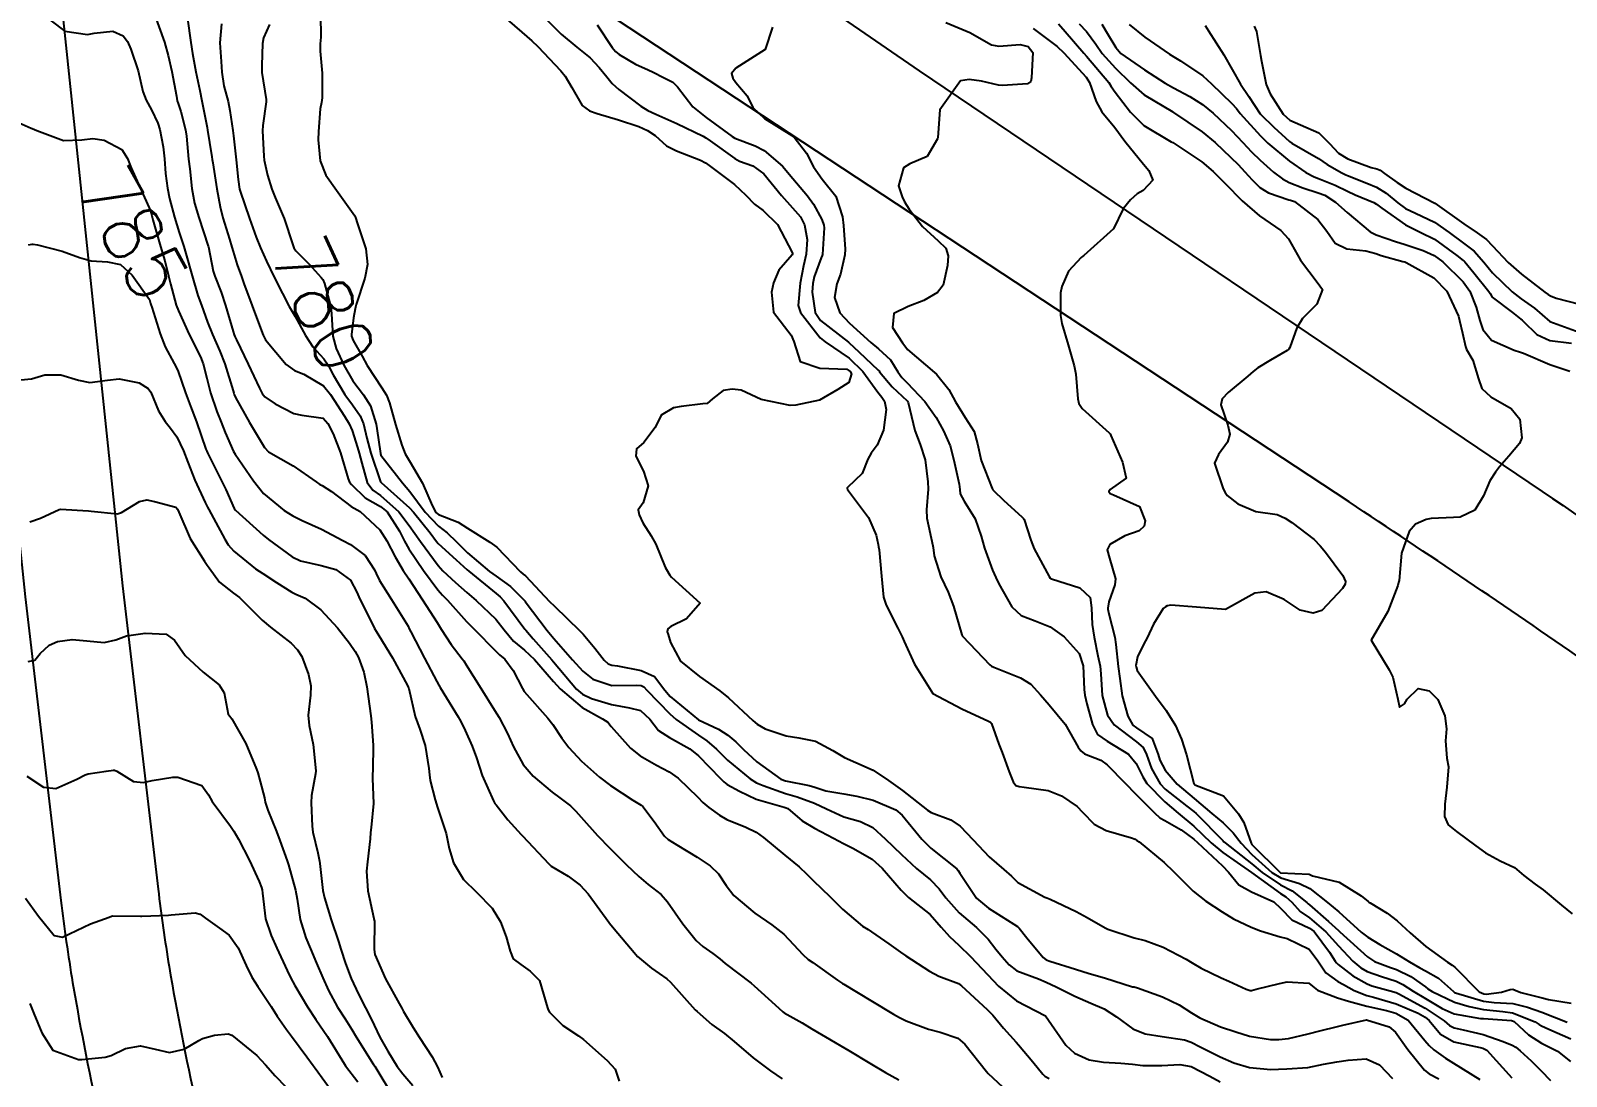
# Model space of a CAD drawing. Header units: metres. Extents: x 307586 to 320046, y 7427249 to 7434250.
# Drawn here: x 318129.2 to 318234.5, y 7430359.5 to 7430431.2 of the extents above; entities that cross this region are included whole.
import ezdxf
from ezdxf.enums import TextEntityAlignment as Align

# ---------------------------------------------------------------- set-up
doc = ezdxf.new("R2010")
doc.units = ezdxf.units.M
doc.header["$MEASUREMENT"] = 0
for name, color, linetype in [('Cotas', 45, 'Continuous'), ('Curvas de Nivel 1m', 11, 'Continuous'), ('Curvas de Nivel 5m', 15, 'Continuous'), ('Vias Primárias', 230, 'Continuous')]:
    doc.layers.add(name, color=color, linetype=linetype)
doc.styles.add('Style-STANDARD', font='STANDARD.shx')

msp = doc.modelspace()

# ---------------------------------------------------------------- linework, layer by layer
at = {"layer": 'Curvas de Nivel 1m', "flags": 128}
for points, elevation in [([(318129.79, 7430432.52), (318131.57, 7430431.18), (318133.12, 7430430.93), (318133.57, 7430431.03), (318134.86, 7430431.17), (318135.57, 7430430.86), (318135.85, 7430430.45), (318136.08, 7430429.93), (318136.58, 7430428.44), (318136.92, 7430427.03), (318137.15, 7430426.43), (318137.51, 7430425.77), (318137.94, 7430424.86), (318138.08, 7430424.42), (318138.3, 7430423.24), (318138.39, 7430422.42), (318138.46, 7430421.41), (318138.6, 7430420.41), (318138.74, 7430419.71), (318139.07, 7430418.41), (318139.41, 7430417.36), (318139.73, 7430416.4), (318139.86, 7430415.93), (318140.28, 7430414.39), (318140.69, 7430413.06), (318140.92, 7430412.38), (318141.34, 7430411.22), (318141.68, 7430410.37), (318142.18, 7430409.24), (318142.52, 7430408.36), (318143.1, 7430406.53), (318143.15, 7430406.35), (318143.18, 7430406.26), (318143.27, 7430406.06), (318144.21, 7430404.34), (318145.24, 7430402.63), (318145.53, 7430402.33), (318147.22, 7430401.38), (318148.78, 7430400.29), (318149.03, 7430400.11), (318149.2, 7430400.02), (318149.85, 7430399.62), (318151.19, 7430398.59), (318151.39, 7430398.47), (318151.81, 7430398.25), (318153.16, 7430396.99), (318153.63, 7430396.23), (318154.21, 7430395.15), (318154.75, 7430394.21), (318155.13, 7430393.63), (318156.08, 7430392.2), (318157.09, 7430390.63), (318157.36, 7430390.19), (318158.03, 7430389.13), (318158.79, 7430388.16), (318158.9, 7430388.01), (318159.06, 7430387.74), (318160.07, 7430386.15), (318161.02, 7430384.63), (318161.32, 7430384.14), (318161.9, 7430383.03), (318162.32, 7430382.12), (318162.97, 7430380.91), (318163.65, 7430380.1), (318164.95, 7430379.01), (318165.49, 7430378.62), (318166.21, 7430378.07), (318166.58, 7430377.71), (318166.94, 7430377.31), (318168.07, 7430376.05), (318168.91, 7430375.18), (318170.06, 7430374.03), (318170.89, 7430373.24), (318171.55, 7430372.68), (318172.42, 7430372), (318172.87, 7430371.5), (318173.91, 7430369.98), (318174.83, 7430368.84), (318175.29, 7430368.43), (318175.97, 7430367.95), (318176.45, 7430367.58), (318176.82, 7430367.27), (318178.59, 7430365.92), (318178.8, 7430365.75), (318180.25, 7430364.43), (318180.77, 7430363.96), (318180.86, 7430363.9), (318182.09, 7430363.21), (318182.76, 7430362.8), (318184.35, 7430361.85), (318184.75, 7430361.62), (318185.29, 7430361.3), (318186.73, 7430360.44), (318187.81, 7430359.81), (318188.72, 7430359.3)], 784), ([(318137.7, 7430432.32), (318138.39, 7430430.42), (318138.65, 7430429.51), (318138.89, 7430428.41), (318139.21, 7430426.71), (318139.27, 7430426.4), (318139.33, 7430426.22), (318139.51, 7430425.66), (318139.83, 7430424.4), (318139.9, 7430423.98), (318140.05, 7430422.39), (318140.12, 7430421.74), (318140.26, 7430420.39), (318140.45, 7430419.37), (318140.74, 7430418.39), (318141.39, 7430416.43), (318141.41, 7430416.38), (318141.73, 7430414.73), (318141.84, 7430414.37), (318142.27, 7430413.27), (318142.58, 7430412.36), (318143.1, 7430410.58), (318143.18, 7430410.35), (318143.22, 7430410.25), (318143.32, 7430410.02), (318144.13, 7430408.34), (318144.91, 7430406.71), (318145.09, 7430406.33), (318145.27, 7430406.1), (318145.97, 7430405.62), (318147.26, 7430404.96), (318147.81, 7430404.85), (318149.26, 7430404.64), (318149.59, 7430404.28), (318149.95, 7430403.57), (318150.46, 7430402.27), (318150.99, 7430400.48), (318151.08, 7430400.26), (318151.2, 7430400.09), (318152.14, 7430399.19), (318153.19, 7430398.6), (318153.65, 7430398.23), (318154.49, 7430396.9), (318154.85, 7430396.21), (318155.15, 7430395.68), (318156.14, 7430394.2), (318157.12, 7430392.88), (318157.45, 7430392.52), (318157.79, 7430392.18), (318159.09, 7430390.71), (318159.63, 7430390.15), (318161.07, 7430388.71), (318161.36, 7430388.43), (318161.71, 7430388.13), (318162.3, 7430387.36), (318162.92, 7430386.11), (318163.04, 7430385.92), (318164.67, 7430384.09), (318165.01, 7430383.66), (318165.63, 7430382.72), (318166.1, 7430382.07), (318166.98, 7430381.13), (318168.2, 7430380.05), (318168.96, 7430379.48), (318170.5, 7430378.47), (318170.94, 7430378.2), (318171.05, 7430378.13), (318171.18, 7430378.02), (318171.94, 7430377.01), (318172.67, 7430375.99), (318172.92, 7430375.77), (318173.5, 7430375.4), (318174.9, 7430374.56), (318175.79, 7430373.96), (318176.35, 7430373.41), (318176.88, 7430372.61), (318177.42, 7430371.93), (318178.85, 7430370.72), (318180.01, 7430369.91), (318180.84, 7430369.27), (318181.51, 7430368.57), (318182.13, 7430367.88), (318182.5, 7430367.55), (318182.82, 7430367.33), (318184.52, 7430366.13), (318184.8, 7430365.94), (318184.86, 7430365.91), (318184.96, 7430365.85), (318186.79, 7430364.73), (318188.35, 7430363.8), (318188.77, 7430363.57), (318189.21, 7430363.35), (318190.76, 7430362.78), (318191.56, 7430362.56), (318192.76, 7430362.15), (318193.24, 7430361.75), (318194.72, 7430359.86), (318194.85, 7430359.73), (318195.82, 7430358.82)], 783), ([(318139.96, 7430432.02), (318140.2, 7430430.39), (318140.32, 7430429.63), (318140.54, 7430428.39), (318140.81, 7430427.1), (318140.96, 7430426.39), (318141.31, 7430424.56), (318141.35, 7430424.38), (318141.48, 7430423.55), (318141.65, 7430422.55), (318141.67, 7430422.38), (318141.7, 7430422.15), (318141.98, 7430420.37), (318142.2, 7430419.14), (318142.4, 7430418.37), (318142.84, 7430416.92), (318143.01, 7430416.36), (318143.09, 7430416.06), (318143.38, 7430415.15), (318143.67, 7430414.35), (318143.84, 7430413.88), (318144.41, 7430412.34), (318145.04, 7430410.62), (318145.15, 7430410.33), (318145.32, 7430410.02), (318146.74, 7430408.32), (318147.3, 7430407.91), (318147.95, 7430407.65), (318149.28, 7430406.86), (318149.78, 7430406.27), (318150.74, 7430404.78), (318151.05, 7430404.26), (318151.25, 7430403.81), (318151.62, 7430402.64), (318151.73, 7430402.25), (318151.92, 7430401.55), (318152.28, 7430400.24), (318152.68, 7430399.72), (318153.19, 7430399.35), (318154.46, 7430398.22), (318155.17, 7430397.3), (318155.93, 7430396.2), (318157.14, 7430394.55), (318157.46, 7430394.19), (318158.33, 7430393.38), (318159.12, 7430392.69), (318159.76, 7430392.15), (318161.09, 7430390.87), (318161.67, 7430390.13), (318162.32, 7430389.36), (318163.07, 7430388.74), (318163.75, 7430388.1), (318165.05, 7430386.6), (318165.52, 7430386.09), (318167.02, 7430384.82), (318168.41, 7430384.05), (318168.78, 7430383.81), (318169.01, 7430383.51), (318170.33, 7430382.03), (318170.99, 7430381.51), (318172.12, 7430380.86), (318172.97, 7430380.4), (318173.6, 7430379.98), (318174.95, 7430378.67), (318175.29, 7430378.31), (318175.69, 7430377.96), (318176.43, 7430377.44), (318176.94, 7430377.15), (318178.23, 7430376.62), (318178.93, 7430376.28), (318179.45, 7430375.91), (318180.9, 7430374.7), (318181.89, 7430373.89), (318182.41, 7430373.4), (318182.88, 7430372.94), (318184, 7430371.86), (318184.86, 7430370.99), (318186.23, 7430369.83), (318186.61, 7430369.59), (318186.84, 7430369.45), (318188.03, 7430368.61), (318188.83, 7430368.04), (318189.19, 7430367.8), (318190.81, 7430366.74), (318191.45, 7430366.41), (318192.8, 7430365.89), (318193.02, 7430365.75), (318194.78, 7430364.12), (318195.16, 7430363.72), (318195.89, 7430362.84), (318196.75, 7430361.87), (318196.92, 7430361.7), (318197.9, 7430360.52), (318198.58, 7430359.68), (318198.72, 7430359.54), (318199.01, 7430359.38)], 782), ([(318149.08, 7430432.29), (318149.1, 7430430.75), (318149.07, 7430430.29), (318149.07, 7430429.8), (318149.21, 7430428.28), (318149.21, 7430426.59), (318149.16, 7430426.29), (318149.07, 7430425.85), (318148.94, 7430424.29), (318148.93, 7430423.73), (318149.07, 7430422.29), (318149.46, 7430421.31), (318150.19, 7430420.27), (318151.43, 7430418.51), (318151.5, 7430418.34), (318151.52, 7430418.26), (318151.57, 7430418.11), (318152.2, 7430416.25), (318152.3, 7430415.17), (318152.12, 7430414.25), (318151.53, 7430412.43), (318151.48, 7430412.26), (318151.46, 7430412.15), (318151.34, 7430411.53), (318151.2, 7430410.39), (318151.2, 7430410.26), (318151.32, 7430409.97), (318151.95, 7430408.89), (318152.29, 7430408.25), (318153.28, 7430406.73), (318153.61, 7430406.23), (318153.81, 7430405.69), (318154.23, 7430404.22), (318154.65, 7430402.8), (318154.88, 7430402.21), (318155.22, 7430401.63), (318156.07, 7430400.2), (318156.73, 7430398.65), (318157, 7430398.19), (318157.18, 7430398.05), (318158.52, 7430397.51), (318159.17, 7430397.11), (318160.69, 7430396.14), (318161.16, 7430395.8), (318162.8, 7430394.11), (318162.98, 7430393.96), (318163.13, 7430393.83), (318164.79, 7430392.09), (318165.11, 7430391.76), (318166.86, 7430390.07), (318167.08, 7430389.85), (318167.89, 7430388.88), (318168.53, 7430388.05), (318168.81, 7430387.8), (318169.06, 7430387.71), (318169.44, 7430387.66), (318171.06, 7430387.36), (318171.98, 7430386.93), (318172.68, 7430386), (318173.04, 7430385.57), (318175, 7430383.97), (318176.37, 7430383.32), (318177, 7430382.91), (318177.54, 7430382.47), (318178.07, 7430381.93), (318178.98, 7430381.1), (318180.63, 7430379.9), (318180.96, 7430379.78), (318182.57, 7430379.48), (318182.96, 7430379.36), (318183.72, 7430379.1), (318184.95, 7430378.89), (318185.85, 7430378.74), (318186.95, 7430378.47), (318188.51, 7430377.8), (318188.94, 7430377.44), (318190.3, 7430375.79), (318190.91, 7430375.18), (318192.69, 7430373.75), (318192.79, 7430373.65), (318192.89, 7430373.45), (318194.05, 7430371.74), (318194.86, 7430371.06), (318196.59, 7430369.96), (318196.84, 7430369.8), (318196.96, 7430369.7), (318197.5, 7430369.03), (318198.6, 7430367.68), (318198.82, 7430367.53), (318199.06, 7430367.44), (318200.82, 7430366.88), (318201.75, 7430366.58), (318202.81, 7430366.28), (318204.74, 7430365.67), (318204.8, 7430365.66), (318204.85, 7430365.66), (318205.07, 7430365.61), (318206.79, 7430364.99), (318207.93, 7430364.43), (318208.78, 7430363.9), (318209.34, 7430363.55), (318210.77, 7430362.92), (318211.82, 7430362.58), (318212.76, 7430362.3), (318214.18, 7430362.07), (318214.76, 7430362.07), (318215.42, 7430362.14), (318216.76, 7430362.44), (318217.57, 7430362.65), (318218.77, 7430362.96), (318219.15, 7430363.05), (318220.77, 7430363.42), (318222.31, 7430362.94), (318222.76, 7430362.57), (318223.6, 7430361.38), (318224.74, 7430359.96), (318225.07, 7430359.7), (318225.73, 7430359.36)], 779), ([(318161.69, 7430432.14), (318163.57, 7430430.51), (318163.97, 7430430.11), (318165.55, 7430428.44), (318165.85, 7430428.09), (318166.31, 7430427.31), (318167.02, 7430426.08), (318167.52, 7430425.72), (318168.05, 7430425.53), (318169.51, 7430425.09), (318170.89, 7430424.64), (318171.5, 7430424.37), (318172.02, 7430424.01), (318172.79, 7430423.31), (318173.48, 7430422.96), (318175.12, 7430422.33), (318175.47, 7430422.15), (318175.73, 7430421.97), (318177.45, 7430420.66), (318178.24, 7430419.94), (318178.82, 7430419.31), (318179.43, 7430418.88), (318180.41, 7430417.91), (318181.4, 7430415.99), (318181.42, 7430415.92), (318181.42, 7430415.9), (318181.42, 7430415.88), (318181.4, 7430415.84), (318180.49, 7430414.8), (318180.14, 7430413.91), (318180, 7430413.28), (318180.13, 7430411.91), (318181.33, 7430410.33), (318181.52, 7430409.9), (318181.95, 7430408.53), (318183.3, 7430408.07), (318185.16, 7430408), (318185.3, 7430407.92), (318185.38, 7430407.85), (318185.47, 7430407.68), (318185.3, 7430407.1), (318184.53, 7430406.62), (318183.28, 7430405.87), (318181.65, 7430405.53), (318181.28, 7430405.51), (318179.28, 7430405.92), (318177.91, 7430406.56), (318177.29, 7430406.64), (318176.69, 7430406.55), (318175.95, 7430405.96), (318175.58, 7430405.66), (318175.28, 7430405.62), (318173.81, 7430405.45), (318173.27, 7430405.36), (318172.43, 7430404.84), (318172.03, 7430404.01), (318171.24, 7430402.98), (318170.73, 7430402.54), (318170.7, 7430402.03), (318171.22, 7430401.02), (318171.54, 7430400.01), (318171.19, 7430398.84), (318170.85, 7430398.36), (318170.92, 7430398.02), (318171.18, 7430397.47), (318171.74, 7430396.58), (318172.06, 7430396.01), (318172.7, 7430394.44), (318172.96, 7430393.99), (318173.03, 7430393.89), (318173.13, 7430393.75), (318175.11, 7430391.97), (318174.17, 7430390.9), (318173.09, 7430390.37), (318172.88, 7430390.2), (318172.85, 7430389.99), (318172.91, 7430389.82), (318173.08, 7430389.26), (318173.76, 7430387.98), (318175.05, 7430386.94), (318176.45, 7430385.96), (318177.04, 7430385.47), (318178.72, 7430383.92), (318178.88, 7430383.79), (318179.01, 7430383.68), (318179.56, 7430383.36), (318181, 7430382.88), (318181.86, 7430382.74), (318183, 7430382.5), (318184.19, 7430381.86), (318184.99, 7430381.39), (318185.77, 7430381.05), (318186.97, 7430380.53), (318188.01, 7430379.81), (318188.96, 7430379.13), (318190.68, 7430377.78), (318190.94, 7430377.61), (318192.29, 7430377.12), (318192.93, 7430376.69), (318193.82, 7430375.74), (318194.91, 7430374.58), (318195.92, 7430373.71), (318196.44, 7430373.25), (318196.88, 7430372.83), (318198.73, 7430371.82), (318198.87, 7430371.77), (318199.08, 7430371.68), (318200.86, 7430370.83), (318201.63, 7430370.42), (318202.85, 7430369.72), (318203.04, 7430369.63), (318204.84, 7430369.03), (318205.59, 7430368.85), (318206.84, 7430368.4), (318208.4, 7430367.56), (318208.82, 7430367.31), (318209.43, 7430366.94), (318210.81, 7430366.28), (318211.33, 7430366.06), (318212.53, 7430365.51), (318212.8, 7430365.43), (318212.89, 7430365.42), (318213.2, 7430365.51), (318214.81, 7430365.91), (318215.34, 7430366.02), (318216.81, 7430365.93), (318217.06, 7430365.71), (318217.41, 7430365.45), (318218.79, 7430364.91), (318219.53, 7430364.69), (318220.79, 7430364.34), (318222.13, 7430364.06), (318222.78, 7430363.87), (318223.63, 7430363.38), (318224.76, 7430362), (318225.05, 7430361.66), (318225.39, 7430361.36), (318226.19, 7430360.79), (318226.74, 7430360.44), (318228.54, 7430359.32)], 778), ([(318164.43, 7430432.1), (318165.58, 7430430.96), (318166.66, 7430430.08), (318167.56, 7430429.34), (318168.18, 7430428.69), (318168.7, 7430428.05), (318169.07, 7430427.58), (318169.53, 7430427.17), (318171.04, 7430426.02), (318171.52, 7430425.73), (318172.06, 7430425.47), (318173.51, 7430424.83), (318175.31, 7430423.97), (318175.49, 7430423.87), (318175.8, 7430423.66), (318177.48, 7430422.44), (318177.8, 7430422.27), (318178.71, 7430421.93), (318179.46, 7430421.38), (318180.67, 7430419.91), (318181.43, 7430419.07), (318181.98, 7430418.45), (318182.26, 7430417.89), (318182.43, 7430416.9), (318182.37, 7430415.89), (318182.19, 7430415.09), (318181.95, 7430413.89), (318181.82, 7430412.36), (318181.97, 7430411.89), (318183.33, 7430410.16), (318183.67, 7430409.87), (318185.31, 7430408.75), (318186.26, 7430407.84), (318187.29, 7430406.43), (318187.55, 7430406.09), (318187.74, 7430405.82), (318187.86, 7430405.24), (318187.67, 7430403.82), (318187.24, 7430402.8), (318186.82, 7430402.25), (318186.6, 7430401.84), (318186.2, 7430400.86), (318185.2, 7430399.89), (318185.18, 7430399.87), (318185.17, 7430399.85), (318185.2, 7430399.76), (318186.63, 7430397.84), (318187.17, 7430396.63), (318187.31, 7430395.98), (318187.33, 7430395.83), (318187.36, 7430395.63), (318187.53, 7430393.82), (318187.67, 7430392.37), (318187.84, 7430391.82), (318188.65, 7430390.25), (318188.87, 7430389.8), (318188.94, 7430389.67), (318189.08, 7430389.34), (318189.79, 7430387.79), (318191.04, 7430385.78), (318193.03, 7430384.73), (318194.86, 7430383.88), (318195.01, 7430383.81), (318195.07, 7430383.73), (318195.58, 7430382.3), (318195.8, 7430381.72), (318196.27, 7430380.41), (318196.55, 7430379.71), (318196.73, 7430379.47), (318196.96, 7430379.39), (318197.3, 7430379.36), (318198.96, 7430379.12), (318199.87, 7430378.76), (318200.95, 7430378.04), (318201.3, 7430377.65), (318202.1, 7430376.81), (318202.93, 7430376.38), (318204.66, 7430375.88), (318204.92, 7430375.78), (318205.03, 7430375.71), (318205.19, 7430375.61), (318206.9, 7430374.19), (318207.53, 7430373.57), (318208.88, 7430372.23), (318209.75, 7430371.55), (318210.87, 7430370.81), (318211.66, 7430370.33), (318212.86, 7430369.77), (318213.5, 7430369.5), (318214.85, 7430369.1), (318215.34, 7430368.99), (318216.83, 7430368.25), (318217.44, 7430367.45), (318217.99, 7430366.63), (318218.81, 7430366.04), (318219.19, 7430365.82), (318219.92, 7430365.43), (318220.8, 7430365.08), (318221.25, 7430364.96), (318222.79, 7430364.51), (318224.3, 7430363.86), (318224.78, 7430363.6), (318225.06, 7430363.37), (318225.83, 7430362.43), (318226.76, 7430361.9), (318228.56, 7430361.52), (318228.75, 7430361.47), (318229.01, 7430361.32), (318230.73, 7430359.43)], 777), ([(318191.93, 7430431.77), (318193.58, 7430431.07), (318195.07, 7430430.24), (318195.57, 7430430.13), (318197.03, 7430430.26), (318197.57, 7430430.11), (318197.9, 7430429.71), (318197.81, 7430427.97), (318197.76, 7430427.71), (318197.54, 7430427.55), (318195.82, 7430427.45), (318195.54, 7430427.47), (318194.39, 7430427.74), (318193.54, 7430427.86), (318192.94, 7430427.76), (318191.52, 7430425.78), (318191.38, 7430423.89), (318191.37, 7430423.78), (318190.67, 7430422.59), (318189.48, 7430422.07), (318189.03, 7430421.81), (318188.7, 7430420.57), (318188.95, 7430419.81), (318189.11, 7430419.47), (318189.43, 7430418.96), (318190.35, 7430417.79), (318191.41, 7430416.79), (318191.93, 7430416.29), (318192.09, 7430415.77), (318192.06, 7430415.1), (318191.76, 7430413.77), (318191.37, 7430413.25), (318190.44, 7430412.71), (318189.36, 7430412.31), (318188.38, 7430411.81), (318188.28, 7430410.87), (318188.98, 7430409.81), (318189.12, 7430409.61), (318189.32, 7430409.36), (318191.17, 7430407.78), (318191.3, 7430407.66), (318192.14, 7430406.61), (318192.6, 7430405.76), (318193.27, 7430404.7), (318193.89, 7430403.74), (318194.1, 7430402.89), (318194.36, 7430401.74), (318195.12, 7430399.82), (318195.17, 7430399.73), (318195.2, 7430399.68), (318195.89, 7430399.03), (318197.18, 7430397.85), (318197.26, 7430397.78), (318197.3, 7430397.71), (318197.76, 7430396.29), (318197.99, 7430395.7), (318199.03, 7430393.79), (318199.09, 7430393.68), (318199.11, 7430393.66), (318199.13, 7430393.65), (318199.17, 7430393.64), (318201.13, 7430393.02), (318201.83, 7430392.36), (318201.93, 7430391.65), (318201.97, 7430390.51), (318202.11, 7430389.64), (318202.36, 7430388.35), (318202.51, 7430387.64), (318202.55, 7430387.13), (318202.66, 7430385.64), (318203.02, 7430384.28), (318203.48, 7430383.63), (318205, 7430382.47), (318205.47, 7430382.07), (318205.68, 7430381.6), (318206.03, 7430380.64), (318206.62, 7430379.59), (318206.97, 7430379.21), (318208.45, 7430378.06), (318208.94, 7430377.69), (318209.09, 7430377.56), (318210.92, 7430375.7), (318211, 7430375.61), (318211.08, 7430375.54), (318212.9, 7430374.09), (318213.61, 7430373.5), (318214.88, 7430372.66), (318215.67, 7430372.26), (318216.68, 7430371.46), (318216.78, 7430371.37), (318216.87, 7430371.29), (318218.16, 7430370.15), (318218.85, 7430369.53), (318218.95, 7430369.44), (318220.83, 7430367.72), (318221.32, 7430367.41), (318222.42, 7430367), (318222.82, 7430366.86), (318223.81, 7430366.37), (318224.81, 7430365.68), (318224.98, 7430365.54), (318225.26, 7430365.36), (318226.79, 7430364.62), (318227.8, 7430364.32), (318228.78, 7430364.11), (318230.1, 7430363.99), (318230.78, 7430363.9), (318232.32, 7430363.28), (318232.6, 7430363.1), (318232.77, 7430363), (318233.26, 7430362.78), (318234.76, 7430362.11)], 774), ([(318142.29, 7430431.67), (318142.19, 7430430.37), (318142.27, 7430429.09), (318142.32, 7430428.37), (318142.47, 7430427.43), (318142.75, 7430426.36), (318142.88, 7430425.73), (318143.08, 7430424.36), (318143.13, 7430423.99), (318143.31, 7430422.35), (318143.45, 7430421), (318143.54, 7430420.35), (318143.58, 7430420.21), (318144.23, 7430418.34), (318144.68, 7430417.06), (318144.97, 7430416.33), (318145.38, 7430415.41), (318145.92, 7430414.32), (318146.48, 7430413.2), (318146.94, 7430412.31), (318147.34, 7430411.62), (318148.06, 7430410.3), (318148.56, 7430409.54), (318149.31, 7430408.72), (318149.6, 7430408.28), (318149.96, 7430407.61), (318150.76, 7430406.27), (318151.27, 7430405.56), (318151.81, 7430404.8), (318152.04, 7430404.25), (318152.27, 7430403.27), (318152.53, 7430402.24), (318153.2, 7430400.28), (318153.24, 7430400.23), (318155.19, 7430398.51), (318155.45, 7430398.21), (318156.59, 7430396.78), (318157.04, 7430396.19), (318157.16, 7430396.05), (318158.38, 7430394.94), (318159.13, 7430394.25), (318159.24, 7430394.16), (318161.12, 7430392.62), (318161.39, 7430392.41), (318161.65, 7430392.13), (318163.08, 7430390.19), (318163.15, 7430390.11), (318163.66, 7430389.52), (318164.93, 7430388.09), (318165.06, 7430387.94), (318166.63, 7430386.07), (318167.04, 7430385.72), (318167.65, 7430385.44), (318169.03, 7430385.03), (318170.26, 7430384.8), (318171.02, 7430384.6), (318171.66, 7430384.01), (318172.25, 7430383.25), (318173, 7430382.77), (318174.39, 7430381.98), (318174.99, 7430381.5), (318176.5, 7430379.95), (318176.72, 7430379.71), (318176.96, 7430379.54), (318177.79, 7430379.09), (318178.95, 7430378.54), (318180.85, 7430377.99), (318180.94, 7430377.97), (318180.99, 7430377.95), (318181.1, 7430377.9), (318182.09, 7430377.04), (318182.93, 7430376.55), (318184.25, 7430375.86), (318184.92, 7430375.5), (318185.57, 7430375.18), (318186.9, 7430374.42), (318187.58, 7430373.81), (318188.88, 7430372.29), (318189.39, 7430371.79), (318190.86, 7430370.62), (318191.63, 7430369.77), (318192.19, 7430369.11), (318192.83, 7430368.53), (318193.64, 7430367.74), (318194.81, 7430366.49), (318195.19, 7430366.1), (318195.55, 7430365.72), (318196.79, 7430364.7), (318198.77, 7430363.68), (318200.17, 7430361.67), (318200.75, 7430361.12), (318201.76, 7430360.66), (318202.74, 7430360.5), (318203.92, 7430360.43), (318204.74, 7430360.36), (318205.43, 7430360.29), (318206.74, 7430360.28), (318207.97, 7430360.34), (318208.74, 7430360.2), (318210.04, 7430359.55), (318210.73, 7430359.15)], 781), ([(318168.04, 7430431.61), (318169.08, 7430430.05), (318169.3, 7430429.78), (318169.56, 7430429.56), (318170.68, 7430428.9), (318171.55, 7430428.52), (318171.89, 7430428.35), (318172.6, 7430428), (318173.23, 7430427.68), (318173.54, 7430427.36), (318174.61, 7430425.98), (318175.51, 7430425.25), (318177.29, 7430423.95), (318177.49, 7430423.83), (318178.87, 7430423.31), (318179.48, 7430422.99), (318180.74, 7430421.91), (318181.46, 7430421.07), (318182.46, 7430419.88), (318182.88, 7430419.32), (318183.43, 7430418.26), (318183.57, 7430417.87), (318183.59, 7430417.7), (318183.49, 7430415.87), (318183.47, 7430415.8), (318183.4, 7430415.64), (318182.92, 7430414.34), (318182.82, 7430413.88), (318182.78, 7430413.29), (318182.99, 7430411.88), (318183.35, 7430411.35), (318185.26, 7430409.85), (318185.32, 7430409.8), (318185.97, 7430409.19), (318187.3, 7430407.94), (318187.36, 7430407.88), (318187.4, 7430407.83), (318188.27, 7430406.79), (318189.28, 7430405.84), (318189.32, 7430405.8), (318189.35, 7430405.73), (318189.82, 7430403.79), (318190.18, 7430402.85), (318190.53, 7430401.79), (318190.71, 7430400.28), (318190.73, 7430399.78), (318190.61, 7430398.37), (318190.63, 7430397.79), (318191.04, 7430395.9), (318191.06, 7430395.78), (318191.15, 7430395.22), (318191.59, 7430393.77), (318192.09, 7430392.73), (318192.46, 7430391.76), (318193.03, 7430389.8), (318193.05, 7430389.75), (318193.06, 7430389.73), (318193.08, 7430389.7), (318194.95, 7430387.73), (318195.06, 7430387.65), (318195.22, 7430387.57), (318197.05, 7430386.85), (318197.76, 7430386.41), (318198.43, 7430385.69), (318199.03, 7430385), (318200.11, 7430383.67), (318201, 7430382.1), (318201.18, 7430381.85), (318201.45, 7430381.65), (318202.55, 7430381.2), (318202.99, 7430380.88), (318204.22, 7430379.62), (318204.96, 7430378.87), (318206.23, 7430377.59), (318206.6, 7430377.25), (318206.94, 7430377.06), (318208.06, 7430376.44), (318208.93, 7430375.8), (318209.19, 7430375.56), (318210.9, 7430373.97), (318211.3, 7430373.53), (318212.02, 7430372.66), (318212.88, 7430372.18), (318214.42, 7430371.49), (318214.87, 7430371.06), (318215.65, 7430370.27), (318216.86, 7430369.7), (318217.18, 7430369.46), (318218.23, 7430368.05), (318218.62, 7430367.44), (318218.7, 7430367.32), (318218.82, 7430367.21), (318219.82, 7430366.43), (318220.81, 7430365.87), (318221.14, 7430365.75), (318222.39, 7430365.4), (318222.8, 7430365.28), (318222.99, 7430365.19), (318224.79, 7430364.21), (318226.08, 7430363.35), (318226.45, 7430363.03), (318226.77, 7430362.85), (318227.38, 7430362.72), (318228.76, 7430362.4), (318230.14, 7430361.92), (318230.76, 7430361.67), (318230.99, 7430361.53), (318231.3, 7430361.29), (318232.06, 7430360.59), (318232.74, 7430359.92), (318233.37, 7430359.26)], 776), ([(318197.93, 7430431.36), (318199.57, 7430430.11), (318200.02, 7430429.68), (318201.55, 7430428.02), (318201.78, 7430427.66), (318202.23, 7430426.35), (318202.63, 7430425.64), (318203.51, 7430424.56), (318204.21, 7430423.62), (318205.48, 7430422.06), (318205.86, 7430421.61), (318206.12, 7430420.95), (318205.46, 7430420.26), (318205.05, 7430420.02), (318204.6, 7430419.62), (318204.08, 7430418.99), (318203.42, 7430417.63), (318201.4, 7430415.79), (318201.33, 7430415.74), (318201.22, 7430415.66), (318200.35, 7430414.71), (318199.88, 7430413.67), (318199.8, 7430413.24), (318199.79, 7430411.68), (318199.89, 7430411.13), (318200.33, 7430409.67), (318200.74, 7430408.24), (318200.85, 7430407.66), (318200.99, 7430405.96), (318201.06, 7430405.66), (318201.28, 7430405.31), (318203.13, 7430403.63), (318203.19, 7430403.57), (318203.25, 7430403.46), (318204.05, 7430401.62), (318204.3, 7430400.54), (318203.21, 7430399.75), (318203.12, 7430399.63), (318203.21, 7430399.48), (318203.44, 7430399.4), (318205.2, 7430398.6), (318205.6, 7430397.61), (318205.53, 7430397.25), (318205.18, 7430396.93), (318204.21, 7430396.59), (318203.17, 7430395.99), (318203, 7430395.63), (318203.15, 7430395.06), (318203.56, 7430393.63), (318203.52, 7430393.23), (318203.12, 7430392.05), (318203.03, 7430391.63), (318203.03, 7430391.55), (318203.11, 7430391.23), (318203.52, 7430389.63), (318203.58, 7430389.13), (318203.76, 7430387.62), (318203.87, 7430386.81), (318204.03, 7430385.62), (318204.42, 7430384.22), (318204.75, 7430383.61), (318205.01, 7430383.42), (318206.08, 7430382.68), (318206.48, 7430381.59), (318206.6, 7430381.2), (318206.98, 7430380.52), (318207.8, 7430379.57), (318208.96, 7430378.58), (318210.16, 7430377.55), (318210.94, 7430376.9), (318211.63, 7430376.23), (318212.17, 7430375.52), (318212.91, 7430374.73), (318214.27, 7430373.5), (318214.89, 7430373.14), (318216.18, 7430372.76), (318216.88, 7430372.41), (318218.1, 7430371.45), (318218.87, 7430370.82), (318220.41, 7430369.42), (318220.85, 7430369.07), (318221.67, 7430368.58), (318222.83, 7430367.94), (318223.71, 7430367.38), (318224.42, 7430366.97), (318224.82, 7430366.77), (318225.71, 7430366.26), (318226.73, 7430365.34), (318226.8, 7430365.29), (318226.87, 7430365.27), (318228.79, 7430364.68), (318229.52, 7430364.59), (318230.79, 7430364.52), (318231.8, 7430364.28), (318232.78, 7430363.93), (318234.51, 7430363.25)], 773), ([(318199.65, 7430431.68), (318200.12, 7430431.14), (318201.39, 7430429.66), (318201.57, 7430429.46), (318203.1, 7430427.64), (318203.28, 7430427.37), (318203.54, 7430426.98), (318204.59, 7430425.62), (318205.51, 7430424.71), (318207.39, 7430423.59), (318207.49, 7430423.53), (318208.67, 7430422.76), (318209.48, 7430422.21), (318210.27, 7430421.55), (318211.46, 7430420.34), (318211.85, 7430419.92), (318212.24, 7430419.53), (318213.44, 7430418.52), (318214.89, 7430417.5), (318215.42, 7430416.93), (318216.24, 7430415.48), (318217.38, 7430413.96), (318217.76, 7430413.46), (318217.36, 7430412.46), (318216.87, 7430411.96), (318216.39, 7430411.48), (318215.99, 7430410.84), (318215.52, 7430409.49), (318215.45, 7430409.37), (318215.33, 7430409.28), (318214.19, 7430408.63), (318213.31, 7430408.1), (318212.99, 7430407.84), (318212.64, 7430407.52), (318211.29, 7430406.4), (318210.87, 7430405.96), (318210.78, 7430405.55), (318211.26, 7430404.16), (318211.39, 7430403.54), (318211.25, 7430402.99), (318210.62, 7430402.16), (318210.36, 7430401.55), (318210.95, 7430399.81), (318211.09, 7430399.54), (318211.21, 7430399.35), (318211.96, 7430398.77), (318213.19, 7430398.24), (318214.64, 7430398.04), (318215.19, 7430397.79), (318215.64, 7430397.49), (318217.17, 7430396.33), (318217.6, 7430395.9), (318217.95, 7430395.46), (318219.14, 7430393.86), (318219.32, 7430393.44), (318219.3, 7430393.27), (318219.13, 7430392.97), (318217.7, 7430391.46), (318217.11, 7430391.28), (318216.22, 7430391.48), (318215.12, 7430392.22), (318213.88, 7430392.75), (318213.12, 7430392.66), (318211.11, 7430391.54), (318209.11, 7430391.7), (318207.36, 7430391.83), (318207.11, 7430391.78), (318206.99, 7430391.72), (318206.84, 7430391.59), (318206.18, 7430390.52), (318205.73, 7430389.6), (318205.5, 7430389.19), (318205.07, 7430388.28), (318204.97, 7430387.7), (318204.98, 7430387.61), (318205.06, 7430387.36), (318206.3, 7430385.6), (318207.03, 7430384.61), (318207.68, 7430383.58), (318208.08, 7430382.65), (318208.43, 7430381.57), (318208.94, 7430379.6), (318208.96, 7430379.56), (318209.01, 7430379.52), (318210.96, 7430378.76), (318212, 7430377.52), (318212.36, 7430376.94), (318212.87, 7430375.51), (318212.92, 7430375.43), (318214.88, 7430373.49), (318216.83, 7430373.4), (318216.89, 7430373.38), (318217.07, 7430373.28), (318218.89, 7430372.85), (318220.4, 7430371.91), (318220.87, 7430371.51), (318220.93, 7430371.47), (318221.01, 7430371.42), (318222.18, 7430370.71), (318222.86, 7430370.2), (318223.77, 7430369.38), (318224.84, 7430368.44), (318226.31, 7430367.35), (318226.64, 7430367.16), (318226.82, 7430367.02), (318228.49, 7430365.32), (318228.8, 7430365.18), (318228.96, 7430365.16), (318230.02, 7430365.31), (318230.61, 7430365.49), (318230.8, 7430365.5), (318230.95, 7430365.44), (318231.35, 7430365.29), (318232.8, 7430364.91), (318233.25, 7430364.81), (318234.79, 7430364.54)], 772), ([(318201.07, 7430431.67), (318201.59, 7430431.14), (318202.21, 7430430.28), (318202.65, 7430429.64), (318203.56, 7430428.63), (318204.6, 7430427.62), (318205.53, 7430426.8), (318207.49, 7430425.63), (318207.52, 7430425.61), (318207.55, 7430425.59), (318209.5, 7430424.27), (318210.39, 7430423.55), (318211.48, 7430422.51), (318211.97, 7430422.02), (318212.42, 7430421.53), (318212.93, 7430420.98), (318213.46, 7430420.46), (318214.05, 7430420.1), (318215.45, 7430419.61), (318215.55, 7430419.58), (318215.83, 7430419.49), (318217.43, 7430418.27), (318218.05, 7430417.46), (318218.62, 7430416.65), (318219.41, 7430416.25), (318220.72, 7430416.12), (318221.41, 7430415.92), (318221.78, 7430415.79), (318223.25, 7430415.39), (318223.4, 7430415.35), (318223.48, 7430415.32), (318225.39, 7430414.27), (318226.28, 7430413.36), (318227.08, 7430411.63), (318227.15, 7430411.35), (318227.34, 7430410.48), (318227.54, 7430409.56), (318227.63, 7430409.35), (318228.05, 7430408.61), (318228.44, 7430407.33), (318228.66, 7430406.69), (318229.29, 7430406.11), (318230.69, 7430405.31), (318231.27, 7430404.57), (318231.41, 7430403.3), (318231.25, 7430402.9), (318230.51, 7430402.03), (318229.87, 7430401.31), (318229.6, 7430400.95), (318229.22, 7430400.34), (318228.79, 7430399.33), (318228.2, 7430398.33), (318227.19, 7430397.87), (318226.72, 7430397.83), (318225.19, 7430397.76), (318224.86, 7430397.7), (318224.13, 7430397.38), (318223.69, 7430396.88), (318223.16, 7430395.39), (318223, 7430393.53), (318222.97, 7430393.39), (318222.92, 7430393.18), (318222.24, 7430391.4), (318221.09, 7430389.42), (318222.31, 7430387.4), (318222.56, 7430386.89), (318222.91, 7430385.39), (318223.03, 7430384.84), (318223.37, 7430385.06), (318223.55, 7430385.38), (318224.31, 7430386.12), (318225.05, 7430385.96), (318225.66, 7430385.36), (318226.14, 7430384.25), (318226.24, 7430383.36), (318226.17, 7430382.53), (318226.27, 7430381.35), (318226.38, 7430380.74), (318226.28, 7430379.35), (318226.13, 7430378.18), (318226.12, 7430377.35), (318226.37, 7430376.78), (318226.93, 7430376.31), (318228.27, 7430375.33), (318228.92, 7430374.86), (318229.92, 7430374.3), (318230.9, 7430373.86), (318231.54, 7430373.29), (318232.32, 7430372.71), (318232.88, 7430372.32), (318234.14, 7430371.26), (318234.87, 7430370.67)], 771), ([(318204.5, 7430431.62), (318205.58, 7430430.76), (318207.26, 7430429.59), (318207.57, 7430429.4), (318208.01, 7430429.14), (318209.55, 7430428.1), (318210.15, 7430427.55), (318211.53, 7430426.22), (318211.85, 7430425.86), (318212.12, 7430425.53), (318213.5, 7430423.99), (318214, 7430423.5), (318215.48, 7430422.25), (318216.61, 7430421.48), (318217.19, 7430421.19), (318217.47, 7430421.08), (318218.62, 7430420.61), (318219.46, 7430420.2), (318219.99, 7430419.96), (318221.26, 7430419.42), (318221.45, 7430419.32), (318221.82, 7430419.04), (318223.43, 7430417.9), (318224.48, 7430417.38), (318225.42, 7430416.92), (318226.96, 7430415.8), (318227.4, 7430415.45), (318227.46, 7430415.4), (318227.51, 7430415.35), (318228.13, 7430414.6), (318229.16, 7430413.32), (318229.24, 7430413.19), (318229.37, 7430412.94), (318230.78, 7430411.89), (318231.35, 7430411.43), (318231.43, 7430411.37), (318231.51, 7430411.3), (318232.43, 7430410.37), (318233.34, 7430409.96), (318234.82, 7430409.78)], 769), ([(318209.71, 7430431.56), (318209.95, 7430431.19), (318210.99, 7430429.55), (318211.56, 7430428.55), (318212.14, 7430427.53), (318212.7, 7430426.69), (318213.48, 7430425.51), (318213.52, 7430425.45), (318214.42, 7430424.59), (318215.49, 7430423.61), (318215.66, 7430423.49), (318217.48, 7430422.44), (318218.06, 7430422.04), (318219.08, 7430421.45), (318219.36, 7430421.33), (318219.47, 7430421.28), (318220.8, 7430420.76), (318221.46, 7430420.47), (318222.12, 7430420.07), (318222.91, 7430419.4), (318223.45, 7430419.01), (318224.13, 7430418.69), (318225.43, 7430418.08), (318226.43, 7430417.36), (318227.42, 7430416.64), (318228.15, 7430416.08), (318228.8, 7430415.33), (318229.39, 7430414.61), (318230.75, 7430413.31), (318231.37, 7430412.83), (318232.27, 7430412.19), (318233.33, 7430411.27), (318235.35, 7430410.55)], 768), ([(318213.06, 7430431.52), (318213.22, 7430431.15), (318213.5, 7430429.51), (318213.57, 7430429.12), (318213.9, 7430427.51), (318214.17, 7430426.87), (318215.06, 7430425.49), (318215.52, 7430425.08), (318216.25, 7430424.75), (318217.5, 7430424.19), (318218.24, 7430423.46), (318218.85, 7430422.81), (318219.48, 7430422.42), (318221.08, 7430421.82), (318221.48, 7430421.74), (318221.71, 7430421.65), (318222.01, 7430421.41), (318222.86, 7430420.8), (318223.46, 7430420.42), (318225.45, 7430419.37), (318227.43, 7430417.96), (318228.36, 7430417.34), (318228.98, 7430416.88), (318229.41, 7430416.46), (318230.48, 7430415.31), (318231.39, 7430414.51), (318232.99, 7430413.28), (318233.22, 7430413.12), (318233.37, 7430413.02), (318233.76, 7430412.87), (318235.37, 7430412.47)], 767), ([(318129.07, 7430416.52), (318129.33, 7430416.58), (318129.39, 7430416.58), (318129.7, 7430416.52), (318131.39, 7430416.08), (318132.56, 7430415.66), (318133.38, 7430415.42), (318134.48, 7430415.36), (318135.38, 7430415.18), (318136.18, 7430414.44), (318137.36, 7430412.78), (318137.44, 7430412.51), (318137.46, 7430412.43), (318137.52, 7430412.25), (318138.09, 7430410.42), (318138.43, 7430409.53), (318139.06, 7430408.4), (318139.3, 7430407.91), (318139.84, 7430406.39), (318140.18, 7430405.47), (318140.59, 7430404.39), (318141.23, 7430402.53), (318141.27, 7430402.42), (318141.29, 7430402.38), (318141.35, 7430402.26), (318142.3, 7430400.36), (318142.59, 7430399.75), (318143.18, 7430398.45), (318143.25, 7430398.35), (318145.16, 7430396.63), (318145.53, 7430396.33), (318147.14, 7430395.14), (318147.71, 7430394.87), (318149.14, 7430394.55), (318150.13, 7430394.27), (318151.13, 7430393.54), (318151.58, 7430392.72), (318151.79, 7430392.25), (318152.49, 7430390.84), (318152.78, 7430390.23), (318152.89, 7430390.04), (318153.08, 7430389.75), (318154.01, 7430388.22), (318155.04, 7430386.33), (318155.1, 7430386.21), (318155.13, 7430386.12), (318155.58, 7430384.2), (318155.89, 7430383.32), (318156.26, 7430382.2), (318156.52, 7430380.63), (318156.55, 7430380.19), (318156.59, 7430379.82), (318156.95, 7430378.48), (318157.04, 7430378.18), (318157.09, 7430378.03), (318157.69, 7430376.17), (318157.91, 7430375.16), (318158.19, 7430374.17), (318158.88, 7430373.03), (318159.77, 7430372.15), (318160.86, 7430371.07), (318161.42, 7430370.13), (318161.8, 7430369.09), (318162.08, 7430368.12), (318162.3, 7430367.6), (318162.81, 7430367.19), (318163.46, 7430366.75), (318164.1, 7430366.1), (318164.64, 7430364.22), (318164.68, 7430364.09), (318164.77, 7430363.93), (318165.7, 7430363.02), (318166.76, 7430362.32), (318167.12, 7430362.06), (318168.73, 7430360.63), (318169.28, 7430360.03), (318169.55, 7430359.2)], 786), ([(318128.54, 7430407.27), (318129.29, 7430407.35), (318130.19, 7430407.61), (318131.29, 7430407.62), (318132.5, 7430407.26), (318133.28, 7430407.1), (318134.5, 7430407.25), (318135.29, 7430407.34), (318136.65, 7430407.07), (318137.28, 7430406.68), (318137.45, 7430406.43), (318137.99, 7430405.15), (318138.45, 7430404.41), (318138.81, 7430403.97), (318139.24, 7430403.37), (318139.7, 7430402.4), (318140, 7430401.62), (318140.48, 7430400.39), (318141.19, 7430398.86), (318141.34, 7430398.54), (318141.43, 7430398.38), (318141.76, 7430397.79), (318142.52, 7430396.36), (318142.76, 7430395.97), (318143.14, 7430395.54), (318144.63, 7430394.33), (318145.13, 7430394), (318146.06, 7430393.39), (318147.12, 7430392.73), (318147.4, 7430392.59), (318148.03, 7430392.3), (318149.1, 7430391.5), (318150.26, 7430390.27), (318151.07, 7430389.23), (318151.46, 7430388.65), (318151.68, 7430388.25), (318152.06, 7430387.24), (318152.26, 7430386.24), (318152.35, 7430385.56), (318152.54, 7430384.24), (318152.59, 7430383.82), (318152.7, 7430382.23), (318152.67, 7430380.53), (318152.66, 7430380.23), (318152.66, 7430379.94), (318152.72, 7430378.23), (318152.56, 7430376.59), (318152.52, 7430376.24), (318152.48, 7430375.81), (318152.31, 7430374.24), (318152.24, 7430373.6), (318152.32, 7430372.24), (318152.73, 7430370.35), (318152.77, 7430370.23), (318152.78, 7430370.17), (318152.76, 7430368.23), (318152.82, 7430367.89), (318153.53, 7430366.22), (318154.47, 7430364.52), (318154.65, 7430364.21), (318154.77, 7430363.99), (318155.44, 7430362.88), (318155.88, 7430362.19), (318156.73, 7430360.87), (318157.11, 7430360.18), (318157.42, 7430359.46)], 787), ([(318129.17, 7430397.54), (318129.9, 7430397.79), (318131.18, 7430398.39), (318131.27, 7430398.41), (318133.18, 7430398.3), (318133.38, 7430398.27), (318135.18, 7430398.08), (318135.45, 7430398.18), (318135.85, 7430398.44), (318136.69, 7430398.94), (318137.19, 7430399.04), (318137.71, 7430398.94), (318139.18, 7430398.54), (318139.29, 7430398.4), (318139.37, 7430398.2), (318140.15, 7430396.39), (318141.14, 7430394.84), (318141.32, 7430394.57), (318141.45, 7430394.38), (318142.17, 7430393.41), (318143.12, 7430392.66), (318143.53, 7430392.35), (318145.09, 7430390.8), (318145.65, 7430390.32), (318147.07, 7430389.23), (318147.52, 7430388.76), (318147.81, 7430388.3), (318148.26, 7430387.08), (318148.42, 7430386.29), (318148.39, 7430385.65), (318148.24, 7430384.29), (318148.31, 7430383.59), (318148.59, 7430382.29), (318148.77, 7430380.48), (318148.75, 7430380.28), (318148.46, 7430378.78), (318148.44, 7430378.29), (318148.51, 7430376.69), (318148.57, 7430376.28), (318148.9, 7430374.85), (318149.02, 7430374.28), (318149.04, 7430374.13), (318149.25, 7430372.28), (318149.36, 7430371.78), (318149.82, 7430370.27), (318150.32, 7430368.78), (318150.49, 7430368.26), (318150.81, 7430367.28), (318151.19, 7430366.25), (318151.7, 7430365.16), (318152.18, 7430364.24), (318152.38, 7430363.85), (318152.76, 7430363.05), (318153.16, 7430362.23), (318153.7, 7430361.26), (318154.33, 7430360.21), (318154.72, 7430359.71), (318155.41, 7430358.9)], 788), ([(318129.05, 7430387.97), (318129.51, 7430388.07), (318129.88, 7430388.51), (318130.49, 7430389.08), (318131.07, 7430389.34), (318132.06, 7430389.48), (318133.07, 7430389.39), (318134.26, 7430389.27), (318135.07, 7430389.45), (318135.79, 7430389.73), (318137.08, 7430389.91), (318138.52, 7430389.85), (318139.07, 7430389.44), (318139.8, 7430388.39), (318141.05, 7430387.23), (318142.14, 7430386.36), (318142.49, 7430385.82), (318142.75, 7430384.35), (318142.87, 7430384.21), (318143.01, 7430384.04), (318143.97, 7430382.34), (318144.71, 7430380.59), (318144.79, 7430380.33), (318144.96, 7430379.75), (318145.24, 7430378.62), (318145.3, 7430378.32), (318145.47, 7430377.78), (318146.06, 7430376.31), (318146.3, 7430375.7), (318146.8, 7430374.3), (318146.82, 7430374.23), (318146.89, 7430374.03), (318147.37, 7430372.3), (318147.48, 7430371.67), (318147.69, 7430370.29), (318148.08, 7430369.04), (318148.39, 7430368.28), (318148.81, 7430367.29), (318149.24, 7430366.28), (318149.63, 7430365.43), (318150.24, 7430364.27), (318150.77, 7430363.47), (318151.24, 7430362.74), (318151.53, 7430362.25), (318152.72, 7430360.35), (318152.8, 7430360.23), (318152.94, 7430360), (318154.02, 7430358.22)], 789), ([(318128.86, 7430371.75), (318129.77, 7430370.51), (318130.83, 7430369.2), (318131.41, 7430369.07), (318132.84, 7430369.76), (318133.33, 7430369.98), (318134.6, 7430370.45), (318134.77, 7430370.52), (318134.84, 7430370.54), (318136.75, 7430370.52), (318136.84, 7430370.52), (318138.66, 7430370.59), (318138.85, 7430370.61), (318140.49, 7430370.74), (318140.85, 7430370.64), (318141.21, 7430370.37), (318142.17, 7430369.69), (318142.83, 7430369.21), (318143.45, 7430368.34), (318144, 7430367.14), (318144.39, 7430366.33), (318144.79, 7430365.69), (318145.34, 7430364.88), (318145.7, 7430364.32), (318146.11, 7430363.66), (318146.76, 7430362.75), (318147.09, 7430362.3), (318148.14, 7430360.88), (318148.59, 7430360.28), (318148.72, 7430360.1), (318150.05, 7430358.27)], 791), ([(318129.16, 7430364.52), (318129.44, 7430363.84), (318130, 7430362.51), (318130.74, 7430361.32), (318132.5, 7430360.7), (318132.73, 7430360.7), (318134.34, 7430360.84), (318134.73, 7430360.96), (318135.73, 7430361.45), (318136.74, 7430361.63), (318137.75, 7430361.4), (318138.73, 7430361.17), (318139.74, 7430361.39), (318140.75, 7430362), (318140.99, 7430362.14), (318141.83, 7430362.36), (318142.75, 7430362.45), (318143.01, 7430362.35), (318144.73, 7430360.96), (318145.32, 7430360.32), (318145.98, 7430359.57), (318146.71, 7430358.82)], 792)]:
    msp.add_lwpolyline(points, dxfattribs=dict(at, elevation=elevation))
at = {"layer": 'Curvas de Nivel 5m', "flags": 128}
for points, elevation in [([(318145.58, 7430431.63), (318145.18, 7430430.72), (318145.11, 7430430.33), (318145.06, 7430428.82), (318145.07, 7430428.33), (318145.37, 7430426.48), (318145.37, 7430426.33), (318145.13, 7430424.7), (318145.12, 7430424.33), (318145.2, 7430422.61), (318145.23, 7430422.33), (318145.46, 7430421.3), (318145.75, 7430420.33), (318145.98, 7430419.78), (318146.6, 7430418.32), (318147.18, 7430416.52), (318147.26, 7430416.31), (318147.39, 7430416.12), (318148.3, 7430415.21), (318149.13, 7430414.28), (318149.24, 7430414.15), (318149.37, 7430413.87), (318149.79, 7430412.28), (318149.83, 7430411.79), (318149.92, 7430410.27), (318150.15, 7430409.43), (318150.68, 7430408.27), (318151.29, 7430407.21), (318152.03, 7430406.25), (318152.51, 7430405.49), (318152.9, 7430404.24), (318152.95, 7430403.94), (318153.19, 7430402.23), (318153.23, 7430402.1), (318154.71, 7430400.21), (318155.2, 7430399.61), (318156.26, 7430398.2), (318157.17, 7430397.24), (318157.77, 7430396.78), (318158.4, 7430396.17), (318159.15, 7430395.41), (318160.66, 7430394.14), (318161.13, 7430393.81), (318162.11, 7430393.11), (318163.1, 7430392.11), (318163.11, 7430392.09), (318164.62, 7430390.09), (318165.08, 7430389.54), (318166.35, 7430388.08), (318167.06, 7430387.3), (318167.74, 7430386.75), (318169.05, 7430386.33), (318170.72, 7430386.35), (318171.05, 7430386.32), (318171.25, 7430386.23), (318171.46, 7430386.01), (318173.02, 7430384.37), (318173.46, 7430383.99), (318175, 7430382.93), (318175.57, 7430382.54), (318176.23, 7430381.95), (318176.98, 7430381.21), (318178.52, 7430379.92), (318178.96, 7430379.65), (318179.41, 7430379.47), (318180.95, 7430378.93), (318181.75, 7430378.69), (318182.95, 7430378.27), (318183.77, 7430377.86), (318184.94, 7430377.32), (318186.1, 7430377), (318186.93, 7430376.59), (318187.79, 7430375.81), (318188.91, 7430374.75), (318189.94, 7430373.79), (318190.89, 7430373), (318191.49, 7430372.38), (318191.93, 7430371.76), (318192.86, 7430370.75), (318194.03, 7430369.74), (318194.83, 7430368.93), (318195.36, 7430368.26), (318195.81, 7430367.72), (318196.29, 7430367.18), (318196.81, 7430366.77), (318198.28, 7430366.21), (318198.81, 7430366), (318199.49, 7430365.67), (318200.79, 7430365.03), (318201.87, 7430364.56), (318202.78, 7430364.17), (318203.64, 7430363.62), (318204.76, 7430362.8), (318205.61, 7430362.45), (318206.76, 7430362.26), (318208.29, 7430362.03), (318208.76, 7430361.87), (318209.37, 7430361.55), (318210.75, 7430360.87), (318211.68, 7430360.47), (318212.74, 7430360.15), (318214.22, 7430360.01), (318214.74, 7430360.03), (318215.3, 7430360.05), (318216.74, 7430360.15), (318217.83, 7430360.36), (318218.74, 7430360.53), (318219.52, 7430360.65), (318220.75, 7430360.74), (318221.65, 7430360.32), (318222.54, 7430359.39)], 780), ([(318180.06, 7430431.44), (318179.56, 7430429.92), (318177.55, 7430428.64), (318177.24, 7430428.26), (318177.34, 7430427.95), (318177.54, 7430427.66), (318178.33, 7430426.73), (318178.72, 7430425.93), (318179.51, 7430425.19), (318181.38, 7430424.02), (318181.49, 7430423.94), (318181.54, 7430423.9), (318182.4, 7430422.8), (318182.86, 7430421.88), (318183.46, 7430421.03), (318184.39, 7430419.86), (318184.85, 7430418.44), (318184.93, 7430417.85), (318185.04, 7430416.22), (318185.02, 7430415.85), (318184.72, 7430414.52), (318184.47, 7430413.86), (318184.32, 7430412.91), (318184.68, 7430411.86), (318185.34, 7430411.15), (318186.8, 7430409.84), (318187.32, 7430409.4), (318188.14, 7430408.64), (318188.65, 7430407.81), (318188.92, 7430407.43), (318189.3, 7430407.06), (318190.5, 7430405.79), (318191.27, 7430404.68), (318191.79, 7430403.77), (318192.24, 7430402.76), (318192.49, 7430401.76), (318192.85, 7430400.12), (318192.89, 7430399.75), (318192.92, 7430399.47), (318193.19, 7430398.96), (318193.94, 7430397.74), (318194.36, 7430396.55), (318194.59, 7430395.74), (318195.14, 7430394.23), (318195.36, 7430393.73), (318195.57, 7430393.29), (318196.47, 7430391.72), (318197.1, 7430391.11), (318198.05, 7430390.75), (318199.09, 7430390.35), (318200.04, 7430389.67), (318201.08, 7430388.51), (318201.34, 7430387.66), (318201.43, 7430386.04), (318201.47, 7430385.65), (318201.61, 7430385.07), (318201.99, 7430383.65), (318202.33, 7430382.97), (318203, 7430382.5), (318204.45, 7430381.62), (318204.99, 7430380.98), (318205.43, 7430380.06), (318205.72, 7430379.6), (318206.95, 7430378.34), (318207.87, 7430377.57), (318208.93, 7430376.69), (318210.12, 7430375.55), (318210.91, 7430374.87), (318212.89, 7430373.51), (318214.88, 7430372.07), (318215.24, 7430371.85), (318215.66, 7430371.48), (318216.23, 7430370.83), (318216.86, 7430370.39), (318217.97, 7430369.45), (318218.84, 7430368.47), (318219.82, 7430367.43), (318220.37, 7430366.97), (318220.82, 7430366.73), (318221.79, 7430366.38), (318222.81, 7430366.06), (318223.26, 7430365.84), (318223.96, 7430365.38), (318224.8, 7430364.86), (318225.96, 7430364.18), (318226.78, 7430363.83), (318228.59, 7430363.51), (318228.78, 7430363.49), (318230.71, 7430363.37), (318230.77, 7430363.35), (318230.88, 7430363.3), (318231.86, 7430362.38), (318232.76, 7430361.82), (318233.86, 7430361.26), (318234.75, 7430360.56)], 775), ([(318202.62, 7430431.64), (318202.99, 7430431.04), (318203.58, 7430430.04), (318203.94, 7430429.63), (318205.56, 7430428.52), (318206.98, 7430427.6), (318207.54, 7430427.28), (318208.66, 7430426.7), (318209.53, 7430426.15), (318210.25, 7430425.55), (318211.51, 7430424.36), (318212.3, 7430423.53), (318212.88, 7430422.91), (318213.48, 7430422.33), (318214.39, 7430421.5), (318215.01, 7430421.04), (318215.47, 7430420.8), (318216.41, 7430420.43), (318217.46, 7430420.1), (318217.92, 7430419.92), (318218.65, 7430419.45), (318219.44, 7430418.73), (318221.01, 7430417.42), (318221.42, 7430417.22), (318222.76, 7430416.75), (318223.41, 7430416.54), (318224.66, 7430416.13), (318225.41, 7430415.79), (318225.99, 7430415.36), (318227.38, 7430414), (318227.85, 7430413.34), (318228.28, 7430412.25), (318228.54, 7430411.33), (318228.75, 7430410.73), (318229.34, 7430409.99), (318230.88, 7430409.3), (318231.33, 7430409.18), (318231.52, 7430409.11), (318233.32, 7430408.32), (318234.71, 7430407.86)], 770), ([(318128.03, 7430425.07), (318129.26, 7430424.52), (318129.43, 7430424.46), (318129.49, 7430424.43), (318129.65, 7430424.36), (318131.48, 7430423.68), (318132.72, 7430423.72), (318133.49, 7430423.81), (318134.25, 7430423.7), (318135.48, 7430423.07), (318135.85, 7430422.45), (318136.11, 7430421.8), (318136.72, 7430420.44), (318137.43, 7430418.85), (318137.52, 7430418.53), (318137.55, 7430418.43), (318137.6, 7430418.25), (318138.13, 7430416.42), (318138.41, 7430415.44), (318138.68, 7430414.41), (318138.81, 7430413.85), (318139.2, 7430412.4), (318139.35, 7430412), (318140.09, 7430410.39), (318140.86, 7430408.84), (318141.04, 7430408.38), (318141.29, 7430407.38), (318141.55, 7430406.38), (318141.99, 7430405.1), (318142.27, 7430404.36), (318142.55, 7430403.66), (318143.13, 7430402.35), (318143.23, 7430402.17), (318144.49, 7430400.34), (318145.19, 7430399.49), (318146.6, 7430398.32), (318147.18, 7430397.96), (318147.84, 7430397.63), (318149.16, 7430397.03), (318150.61, 7430396.27), (318151.15, 7430395.99), (318152.14, 7430395.24), (318152.78, 7430394.24), (318152.89, 7430393.99), (318153.13, 7430393.53), (318153.95, 7430392.22), (318155.09, 7430390.38), (318155.17, 7430390.21), (318155.28, 7430390.01), (318156.22, 7430388.2), (318157.05, 7430386.6), (318157.19, 7430386.34), (318157.28, 7430386.19), (318157.73, 7430385.48), (318158.52, 7430384.17), (318158.7, 7430383.85), (318159, 7430383.24), (318159.49, 7430382.16), (318159.77, 7430381.37), (318160.16, 7430380.15), (318160.95, 7430378.41), (318161.04, 7430378.24), (318161.12, 7430378.14), (318161.93, 7430377.12), (318162.83, 7430376.11), (318162.92, 7430376.01), (318164.73, 7430374.09), (318164.89, 7430373.95), (318166.06, 7430373.25), (318166.88, 7430372.64), (318167.42, 7430372.05), (318168.84, 7430370.1), (318168.89, 7430370.04), (318169.22, 7430369.65), (318170.58, 7430368.02), (318170.69, 7430367.89), (318170.82, 7430367.76), (318171.76, 7430366.95), (318172.81, 7430366.22), (318173.08, 7430365.99), (318174.77, 7430364.1), (318174.89, 7430363.97), (318175.91, 7430363.1), (318176.76, 7430362.48), (318177.44, 7430361.93), (318178.74, 7430360.81), (318179.93, 7430359.91), (318180.72, 7430359.37)], 785), ([(318128.96, 7430380.1), (318130.1, 7430379.36), (318130.95, 7430379.26), (318132.39, 7430379.91), (318132.96, 7430380.2), (318133.17, 7430380.26), (318134.39, 7430380.46), (318134.89, 7430380.53), (318134.96, 7430380.52), (318135.12, 7430380.45), (318136.27, 7430379.75), (318136.96, 7430379.67), (318137.56, 7430379.81), (318138.96, 7430380.05), (318139.31, 7430380.04), (318140.95, 7430379.47), (318141.4, 7430378.83), (318141.66, 7430378.37), (318142.92, 7430376.68), (318143.14, 7430376.35), (318143.46, 7430375.79), (318144.23, 7430374.34), (318144.88, 7430372.9), (318145.04, 7430372.49), (318145.08, 7430372.33), (318145.11, 7430372.09), (318145.31, 7430370.32), (318145.7, 7430369.18), (318146.1, 7430368.31), (318146.8, 7430366.79), (318147.04, 7430366.3), (318147.32, 7430365.77), (318148.19, 7430364.29), (318148.76, 7430363.44), (318149.56, 7430362.27), (318150.72, 7430360.36), (318150.79, 7430360.26), (318151.64, 7430359.17)], 790)]:
    msp.add_lwpolyline(points, dxfattribs=dict(at, elevation=elevation))
at = {"layer": 'Vias Primárias', "elevation": 758.33}
msp.add_lwpolyline([(318154.57, 7430452.89), (318190.11, 7430428.44), (318232.81, 7430399.62, -0.031669), (318254.65, 7430382.78, -0.030638), (318264.42, 7430373.1, -0.037661), (318269.65, 7430366.25, -0.023011), (318276.2, 7430355.1), (318299.02, 7430311.52), (318306.07, 7430298.16, 0.03014), (318320.5, 7430274.4, -0.068407), (318323.01, 7430269.45, 0.016644), (318327.27, 7430258.35), (318332.13, 7430248.93), (318345.33, 7430223.76)], format="xyb", dxfattribs=at)
msp.add_lwpolyline([(318154.57, 7430452.89), (318190.11, 7430428.44), (318232.81, 7430399.62, -0.031669), (318254.65, 7430382.78, -0.030638), (318264.42, 7430373.1, -0.037661), (318269.65, 7430366.25, -0.023011), (318276.2, 7430355.1), (318299.02, 7430311.52), (318306.07, 7430298.16, 0.03014), (318320.5, 7430274.4, -0.068407), (318323.01, 7430269.45, 0.016644), (318327.27, 7430258.35), (318332.13, 7430248.93), (318345.33, 7430223.76)], format="xyb", dxfattribs=at)
at = {"layer": 'Vias Primárias'}
for points in [[(318130.79, 7430438.3), (318135.51, 7430393.15), (318137.96, 7430372.37, 0.012202), (318138.71, 7430367.07, 0.014528), (318140.58, 7430357.63, 0.041972), (318144.04, 7430346.75, 0.013139), (318147.44, 7430339.09, 0.024818), (318154.77, 7430325.49, 0.012707), (318164.98, 7430309.52), (318181.89, 7430282.8, -0.118597)], [(318130.79, 7430438.3), (318135.51, 7430393.15), (318137.96, 7430372.37, 0.012202), (318138.71, 7430367.07, 0.014528), (318140.58, 7430357.63, 0.041972), (318144.04, 7430346.75, 0.013139), (318147.44, 7430339.09, 0.024818), (318154.77, 7430325.49, 0.012707), (318164.98, 7430309.52), (318181.89, 7430282.8, -0.118597)], [(318124.12, 7430437.61), (318128.85, 7430392.41), (318131.3, 7430371.59, 0.012202), (318132.1, 7430365.96, 0.014528), (318134.05, 7430356.14, 0.041972), (318137.85, 7430344.19, 0.013139), (318141.39, 7430336.21, 0.024818), (318149.03, 7430322.02, 0.01264), (318159.38, 7430305.85), (318176.22, 7430279.22, -0.087036), (318181.16, 7430267.22, -0.114527), (318181.08, 7430259.75, -0.040707), (318177.7, 7430249.58)], [(318124.12, 7430437.61), (318128.85, 7430392.41), (318131.3, 7430371.59, 0.012202), (318132.1, 7430365.96, 0.014528), (318134.05, 7430356.14, 0.041972), (318137.85, 7430344.19, 0.013139), (318141.39, 7430336.21, 0.024818), (318149.03, 7430322.02, 0.01264), (318159.38, 7430305.85), (318176.22, 7430279.22, -0.087036), (318181.16, 7430267.22, -0.114527), (318181.08, 7430259.75, -0.040707), (318177.7, 7430249.58)], [(318331.58, 7430194.88), (318336.25, 7430198.89, 0.149556), (318340.72, 7430207.36, 0.106539), (318337.96, 7430218.7), (318321.07, 7430252.56), (318305.38, 7430283.35), (318281.59, 7430327.93), (318271.68, 7430346.39, 0.010407), (318263.38, 7430361.09, 0.054659), (318256.69, 7430370, 0.028285), (318246.57, 7430379.65, 0.024645), (318235.69, 7430388.01, 0.005951), (318219.57, 7430398.9), (318162.94, 7430436.21)], [(318331.58, 7430194.88), (318336.25, 7430198.89, 0.149556), (318340.72, 7430207.36, 0.106539), (318337.96, 7430218.7), (318321.07, 7430252.56), (318305.38, 7430283.35), (318281.59, 7430327.93), (318271.68, 7430346.39, 0.010407), (318263.38, 7430361.09, 0.054659), (318256.69, 7430370, 0.028285), (318246.57, 7430379.65, 0.024645), (318235.69, 7430388.01, 0.005951), (318219.57, 7430398.9), (318162.94, 7430436.21)]]:
    msp.add_lwpolyline(points, format="xyb", dxfattribs=at)

# ---------------------------------------------------------------- texts
at = {"layer": 'Cotas', "style": 'Style-STANDARD'}
for s, rotation, p in [('785', 299.5266, (318136.22, 7430417.32, 785)), ('780', 294.5215, (318149.31, 7430412.47, 780))]:
    msp.add_text(s, height=4, rotation=rotation, dxfattribs=at).set_placement(p, align=Align.MIDDLE_CENTER)

doc.saveas('drawing.dxf')
